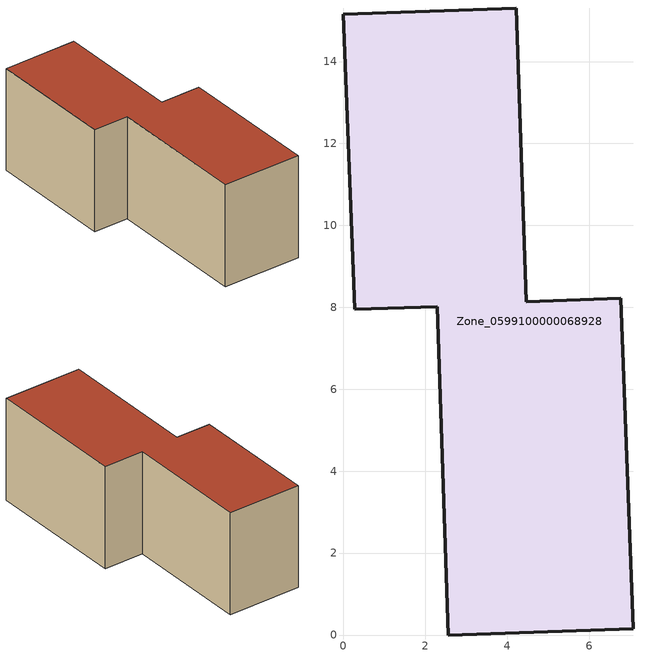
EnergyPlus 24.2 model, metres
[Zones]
Zone_0599100000068928
 floor ground (C_G): 0.28,7.95 0,15.16 4.22,15.31 4.47,8.14 6.77,8.22 7.08,0.15 2.56,0 2.29,8.01 z0
 wall outside (C_F): 4.47,8.14 4.22,15.31 0,15.16 0.28,7.95 2.29,8.01 2.56,0 7.08,0.15 6.77,8.22 4.47,8.14 z0:5.94
 roof outside (C_R): 7.08,0.15 6.77,8.22 4.47,8.14 4.22,15.31 0,15.16 0.28,7.95 2.29,8.01 2.56,0 z5.94
[BUILDING]
Pand.0599100000068928: North Axis=0; Terrain=City; Loads Convergence Tolerance Value=0.04; Temperature Convergence Tolerance Value=0.4; Solar Distribution=FullExterior; Maximum Number of Warmup Days=25; Minimum Number of Warmup Days=1
[Site:Location]
Rotterdam.The.Hague.AP_ZH_NLD Design_Conditions: Latitude=51.96; Longitude=4.45; Time Zone=1; Elevation=-4.5
[SITE:GROUNDTEMPERATURE:BUILDINGSURFACE]
18, 18, 18, 18, 18, 18, 18, 18, 18, 18, 18, 18
[MATERIAL] Thermal Absorptance=0.9; Solar Absorptance=0.7; Visible Absorptance=0.7
Name | Roughness | Thickness | Conductivity | Density | Specific Heat
G.TI.1946 | MediumSmooth | 0.15 | 1 | 540 | 1210
F.TI.1946 | Rough | 0.3 | 0.857143 | 1920 | 840
R.TI.1946 | MediumRough | 0.2 | 0.1 | 1500 | 1000
[CONSTRUCTION]
C_G: G.TI.1946
C_F: F.TI.1946
C_R: R.TI.1946
[ZONE]
Zone_0599100000068928: Type=1; Multiplier=1; Ceiling Height=Autocalculate; Volume=Autocalculate; Floor Area=autocalculate; Part of Total Floor Area=Yes
[ZONEINFILTRATION:DESIGNFLOWRATE]
Infil_Zone_0599100000068928: Zone or ZoneList or Space or SpaceList=Zone_0599100000068928; Schedule=AlwaysOn; Design Flow Rate Calculation Method=Flow/Area; Flow Rate per Floor Area=0.003; Constant Term Coefficient=1; Temperature Term Coefficient=0; Velocity Term Coefficient=0; Velocity Squared Term Coefficient=0
[HVACTEMPLATE:ZONE:IDEALLOADSAIRSYSTEM]
Zone_0599100000068928: Maximum Heating Supply Air Temperature=50; Minimum Cooling Supply Air Temperature=13; Maximum Heating Supply Air Humidity Ratio=0.0156; Minimum Cooling Supply Air Humidity Ratio=0.0077; Heating Limit=NoLimit; Cooling Limit=NoLimit; Dehumidification Control Type=ConstantSensibleHeatRatio; Cooling Sensible Heat Ratio=0.7; Dehumidification Setpoint=60; Humidification Control Type=None; Humidification Setpoint=30; Outdoor Air Method=None; Outdoor Air Flow Rate per Person=0.00944; Outdoor Air Flow Rate per Zone Floor Area=0; Outdoor Air Flow Rate per Zone=0; Demand Controlled Ventilation Type=None; Outdoor Air Economizer Type=NoEconomizer; Heat Recovery Type=None; Sensible Heat Recovery Effectiveness=0.7; Latent Heat Recovery Effectiveness=0.65
[ZONECONTROL:THERMOSTAT]
ThermostatControl_Zone_0599100000068928: Zone or ZoneList=Zone_0599100000068928; Control Type Schedule=DualSetpointControlType; Control 1=Thermostat_Zone_0599100000068928; Temperature Difference Between Cutout And Setpoint=0
[THERMOSTATSETPOINT:DUALSETPOINT]
Thermostat_Zone_0599100000068928: Heating Setpoint Temperature Schedule=HeatingSetpoint_Zone_0599100000068928; Cooling Setpoint Temperature Schedule=CoolingSetpoint_Zone_0599100000068928
[SCHEDULE:COMPACT]
HeatingSetpoint_Zone_0599100000068928: Through: 12/31, For: AllDays, Until: 24:00, 21
CoolingSetpoint_Zone_0599100000068928: Through: 12/31, For: AllDays, Until: 24:00, 24
DualSetpointControlType: Through: 12/31, For: AllDays, Until: 24:00, 4
AlwaysOn: Through: 12/31, For: AllDays, Until: 24:00, 1
